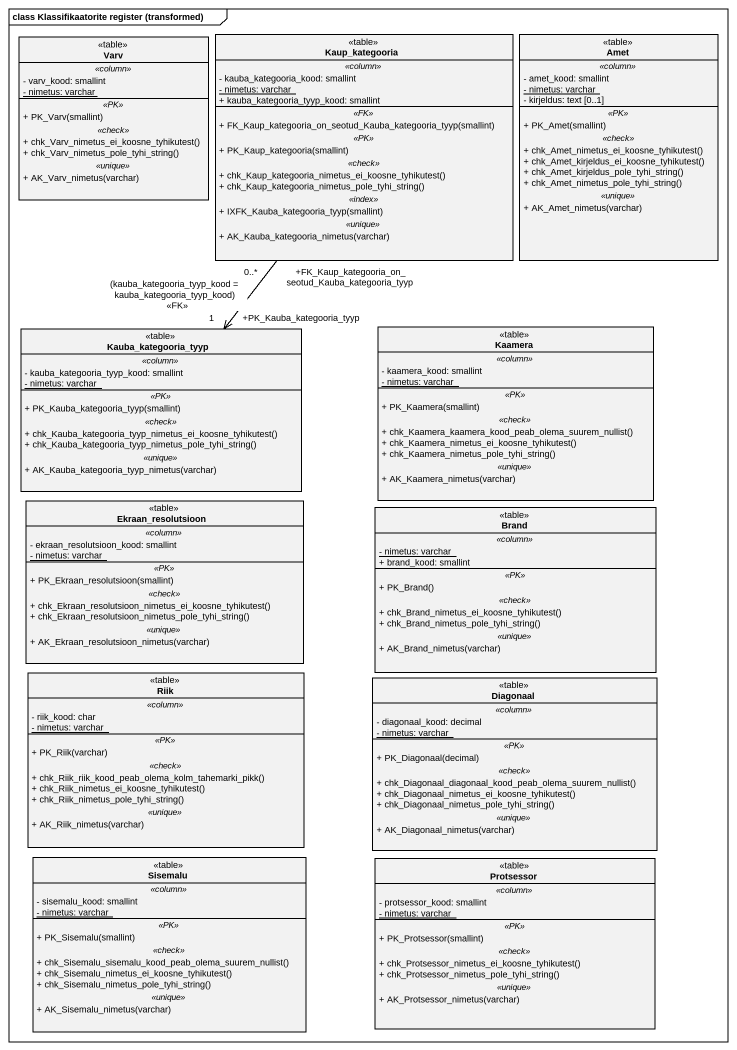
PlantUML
@startuml
mainframe class Klassifikaatorite register (transformed)
hide circle
hide empty members
skinparam classAttributeIconSize 0
class Varv <<table>> {
  .. <<column>> ..
  - varv_kood: smallint
  {static} - nimetus: varchar
  .. <<PK>> ..
  + PK_Varv(smallint)
  .. <<check>> ..
  + chk_Varv_nimetus_ei_koosne_tyhikutest()
  + chk_Varv_nimetus_pole_tyhi_string()
  .. <<unique>> ..
  + AK_Varv_nimetus(varchar)
}
class Kaup_kategooria <<table>> {
  .. <<column>> ..
  - kauba_kategooria_kood: smallint
  {static} - nimetus: varchar
  + kauba_kategooria_tyyp_kood: smallint
  .. <<FK>> ..
  + FK_Kaup_kategooria_on_seotud_Kauba_kategooria_tyyp(smallint)
  .. <<PK>> ..
  + PK_Kaup_kategooria(smallint)
  .. <<check>> ..
  + chk_Kaup_kategooria_nimetus_ei_koosne_tyhikutest()
  + chk_Kaup_kategooria_nimetus_pole_tyhi_string()
  .. <<index>> ..
  + IXFK_Kauba_kategooria_tyyp(smallint)
  .. <<unique>> ..
  + AK_Kauba_kategooria_nimetus(varchar)
}
class Amet <<table>> {
  .. <<column>> ..
  - amet_kood: smallint
  {static} - nimetus: varchar
  - kirjeldus: text [0..1]
  .. <<PK>> ..
  + PK_Amet(smallint)
  .. <<check>> ..
  + chk_Amet_nimetus_ei_koosne_tyhikutest()
  + chk_Amet_kirjeldus_ei_koosne_tyhikutest()
  + chk_Amet_kirjeldus_pole_tyhi_string()
  + chk_Amet_nimetus_pole_tyhi_string()
  .. <<unique>> ..
  + AK_Amet_nimetus(varchar)
}
class Kauba_kategooria_tyyp <<table>> {
  .. <<column>> ..
  - kauba_kategooria_tyyp_kood: smallint
  {static} - nimetus: varchar
  .. <<PK>> ..
  + PK_Kauba_kategooria_tyyp(smallint)
  .. <<check>> ..
  + chk_Kauba_kategooria_tyyp_nimetus_ei_koosne_tyhikutest()
  + chk_Kauba_kategooria_tyyp_nimetus_pole_tyhi_string()
  .. <<unique>> ..
  + AK_Kauba_kategooria_tyyp_nimetus(varchar)
}
class Kaamera <<table>> {
  .. <<column>> ..
  - kaamera_kood: smallint
  {static} - nimetus: varchar
  .. <<PK>> ..
  + PK_Kaamera(smallint)
  .. <<check>> ..
  + chk_Kaamera_kaamera_kood_peab_olema_suurem_nullist()
  + chk_Kaamera_nimetus_ei_koosne_tyhikutest()
  + chk_Kaamera_nimetus_pole_tyhi_string()
  .. <<unique>> ..
  + AK_Kaamera_nimetus(varchar)
}
class Ekraan_resolutsioon <<table>> {
  .. <<column>> ..
  - ekraan_resolutsioon_kood: smallint
  {static} - nimetus: varchar
  .. <<PK>> ..
  + PK_Ekraan_resolutsioon(smallint)
  .. <<check>> ..
  + chk_Ekraan_resolutsioon_nimetus_ei_koosne_tyhikutest()
  + chk_Ekraan_resolutsioon_nimetus_pole_tyhi_string()
  .. <<unique>> ..
  + AK_Ekraan_resolutsioon_nimetus(varchar)
}
class Brand <<table>> {
  .. <<column>> ..
  {static} - nimetus: varchar
  + brand_kood: smallint
  .. <<PK>> ..
  + PK_Brand()
  .. <<check>> ..
  + chk_Brand_nimetus_ei_koosne_tyhikutest()
  + chk_Brand_nimetus_pole_tyhi_string()
  .. <<unique>> ..
  + AK_Brand_nimetus(varchar)
}
class Riik <<table>> {
  .. <<column>> ..
  - riik_kood: char
  {static} - nimetus: varchar
  .. <<PK>> ..
  + PK_Riik(varchar)
  .. <<check>> ..
  + chk_Riik_riik_kood_peab_olema_kolm_tahemarki_pikk()
  + chk_Riik_nimetus_ei_koosne_tyhikutest()
  + chk_Riik_nimetus_pole_tyhi_string()
  .. <<unique>> ..
  + AK_Riik_nimetus(varchar)
}
class Diagonaal <<table>> {
  .. <<column>> ..
  - diagonaal_kood: decimal
  {static} - nimetus: varchar
  .. <<PK>> ..
  + PK_Diagonaal(decimal)
  .. <<check>> ..
  + chk_Diagonaal_diagonaal_kood_peab_olema_suurem_nullist()
  + chk_Diagonaal_nimetus_ei_koosne_tyhikutest()
  + chk_Diagonaal_nimetus_pole_tyhi_string()
  .. <<unique>> ..
  + AK_Diagonaal_nimetus(varchar)
}
class Sisemalu <<table>> {
  .. <<column>> ..
  - sisemalu_kood: smallint
  {static} - nimetus: varchar
  .. <<PK>> ..
  + PK_Sisemalu(smallint)
  .. <<check>> ..
  + chk_Sisemalu_sisemalu_kood_peab_olema_suurem_nullist()
  + chk_Sisemalu_nimetus_ei_koosne_tyhikutest()
  + chk_Sisemalu_nimetus_pole_tyhi_string()
  .. <<unique>> ..
  + AK_Sisemalu_nimetus(varchar)
}
class Protsessor <<table>> {
  .. <<column>> ..
  - protsessor_kood: smallint
  {static} - nimetus: varchar
  .. <<PK>> ..
  + PK_Protsessor(smallint)
  .. <<check>> ..
  + chk_Protsessor_nimetus_ei_koosne_tyhikutest()
  + chk_Protsessor_nimetus_pole_tyhi_string()
  .. <<unique>> ..
  + AK_Protsessor_nimetus(varchar)
}
Kaup_kategooria "+FK_Kaup_kategooria_on_seotud_Kauba_kategooria_tyyp\n0..*" --> "+PK_Kauba_kategooria_tyyp\n1" Kauba_kategooria_tyyp : (kauba_kategooria_tyyp_kood = kauba_kategooria_tyyp_kood)\n<<FK>>
@enduml
